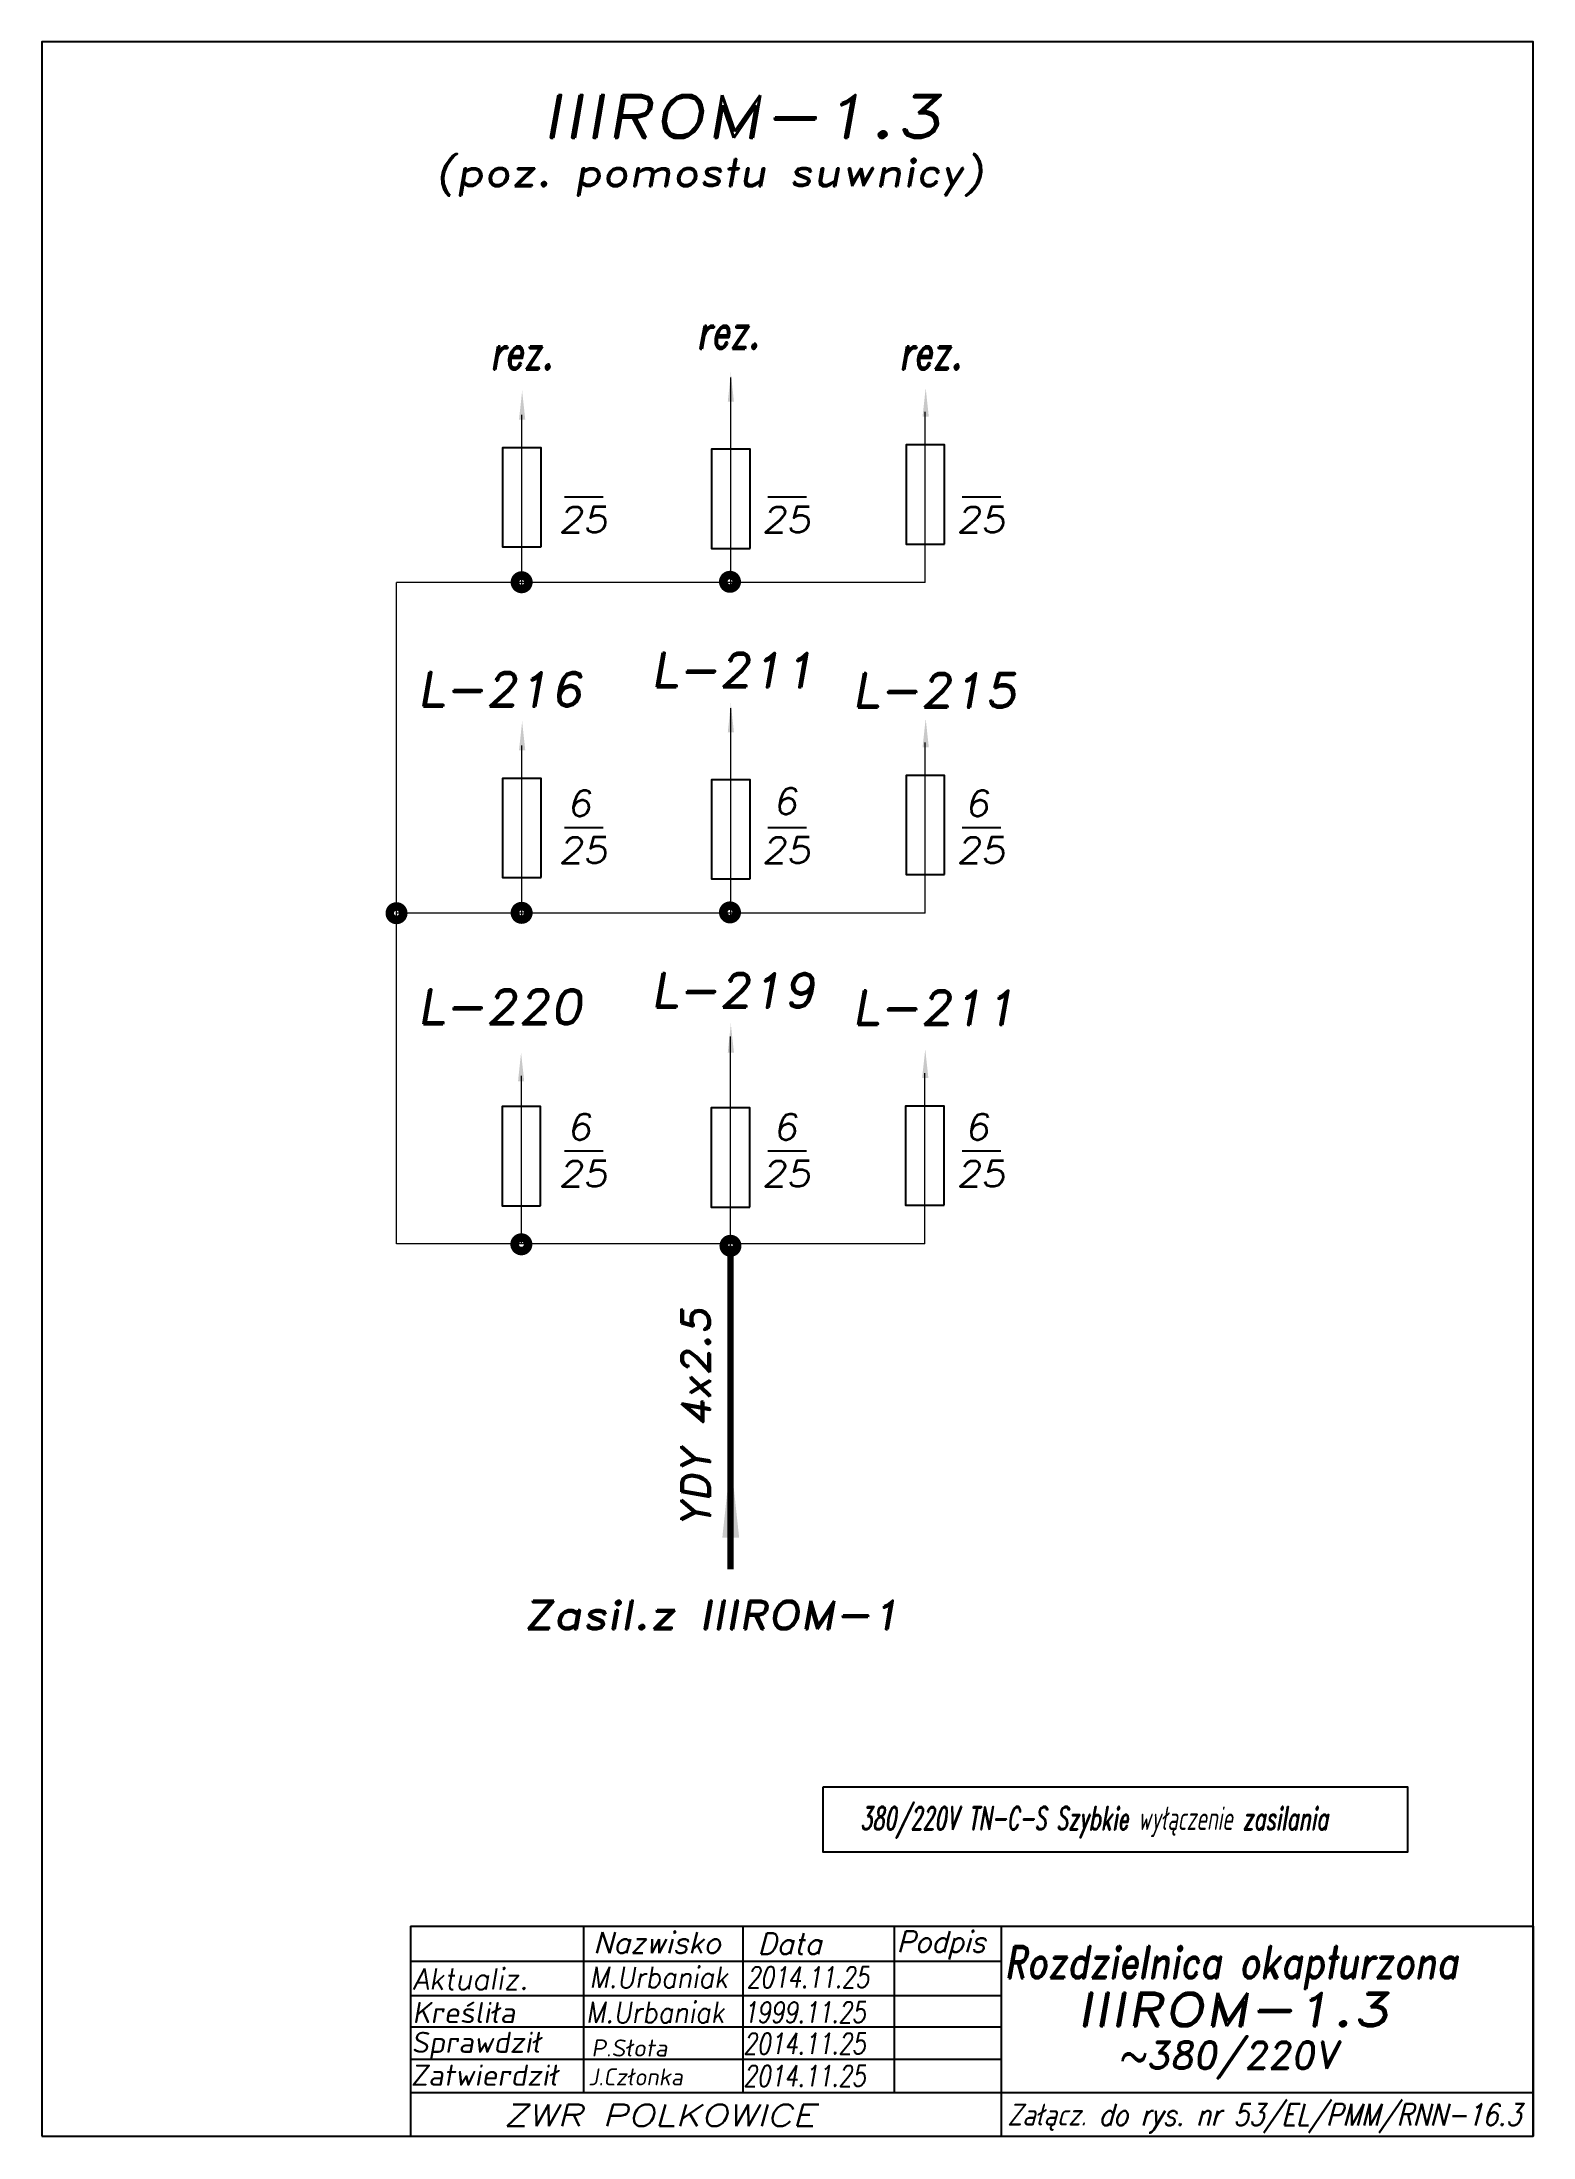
# Model space of a CAD drawing. Header units: millimetres. Extents: x 0 to 210, y 0 to 295.
import ezdxf
from ezdxf.enums import TextEntityAlignment as Align

# ---------------------------------------------------------------- set-up
doc = ezdxf.new("R2010")
doc.units = ezdxf.units.MM
doc.layers.add('LINIE', color=4, linetype='Continuous')
doc.styles.add('ROMAND', font='romand')
doc.styles.add('ROMANS', font='romans', dxfattribs={"width": 0.8, "oblique": 15, "height": 3.5})

msp = doc.modelspace()

# ---------------------------------------------------------------- linework, layer by layer
at = {"color": 7, "lineweight": 18}
for p, q in [((97.03, 218.22), (97.03, 247.72)), ((67.58, 218.43), (67.58, 242.47)), ((124.41, 218.84), (124.41, 242.88)), ((124.41, 218.84), (49.94, 218.84)), ((49.94, 172.27), (49.94, 218.84)), ((97.03, 171.65), (97.03, 201.15)), ((67.58, 171.86), (67.58, 195.9)), ((124.41, 172.27), (124.41, 196.31)), ((124.41, 172.27), (49.94, 172.27)), ((49.94, 125.7), (49.94, 172.27)), ((96.97, 125.42), (96.97, 154.92)), ((67.52, 125.63), (67.52, 149.38)), ((124.35, 125.7), (124.35, 149.74)), ((124.35, 125.7), (49.94, 125.7))]:
    msp.add_line(p, q, dxfattribs=at)
at = {"color": 7}
for p, q in [((73.6, 230.92), (79.03, 230.92)), ((102.22, 230.92), (107.66, 230.92)), ((129.62, 230.92), (135.06, 230.92)), ((73.6, 184.35), (79.03, 184.35)), ((102.22, 184.35), (107.66, 184.35)), ((129.62, 184.35), (135.06, 184.35)), ((73.6, 138.78), (79.03, 138.78)), ((102.22, 138.78), (107.66, 138.78)), ((129.62, 138.78), (135.06, 138.78)), ((98.72, 29.57), (98.72, 6.17)), ((120, 29.57), (120, 6.17)), ((51.9, 24.64), (135.11, 24.64)), ((51.9, 19.83), (135.11, 19.83)), ((51.9, 15.38), (135.11, 15.38)), ((51.9, 10.84), (135.11, 10.84))]:
    msp.add_line(p, q, dxfattribs=at)
for points in [[(0, 0), (210, 0), (210, 295), (0, 295)], [(110, 49.22), (192.31, 49.22), (192.31, 40), (110, 40)]]:
    msp.add_lwpolyline(points, close=True)
for points in [[(70.3, 223.86), (70.3, 237.83), (64.86, 237.83), (64.86, 223.86)], [(99.75, 223.66), (99.75, 237.63), (94.31, 237.63), (94.31, 223.66)], [(127.12, 224.27), (127.12, 238.25), (121.69, 238.25), (121.69, 224.27)], [(70.3, 177.29), (70.3, 191.26), (64.86, 191.26), (64.86, 177.29)], [(99.75, 177.09), (99.75, 191.06), (94.31, 191.06), (94.31, 177.09)], [(127.12, 177.7), (127.12, 191.67), (121.69, 191.67), (121.69, 177.7)], [(70.23, 131.06), (70.23, 145.03), (64.8, 145.03), (64.8, 131.06)], [(99.68, 130.86), (99.68, 144.83), (94.25, 144.83), (94.25, 130.86)], [(127.06, 131.13), (127.06, 145.1), (121.63, 145.1), (121.63, 131.13)]]:
    msp.add_lwpolyline(points, close=True, dxfattribs=at)
at = {"color": 7, "const_width": 1.2}
for points in [[(68.51, 218.89, 1), (66.61, 218.89, 1)], [(97.85, 218.95, 1), (95.95, 218.95, 1)], [(50.89, 172.27, 1), (48.99, 172.27, 1)], [(68.51, 172.32, 1), (66.61, 172.32, 1)], [(97.85, 172.38, 1), (95.95, 172.38, 1)], [(68.47, 125.63, 1), (66.57, 125.63, 1)], [(97.92, 125.42, 1), (96.02, 125.42, 1)]]:
    msp.add_lwpolyline(points, format="xyb", close=True, dxfattribs=at)
at = {"color": 7, "const_width": 0.88}
for points in [[(96.97, 125.42), (96.97, 110.91)], [(96.97, 110.91), (96.97, 79.83)]]:
    msp.add_lwpolyline(points, dxfattribs=at)
at = {"color": 7}
for points in [[(97.01, 248.44), (97.03, 248.44), (97.46, 244.31), (96.59, 244.31)], [(67.62, 245.93), (67.64, 245.93), (68.07, 241.8), (67.19, 241.8)], [(124.45, 246.35), (124.47, 246.34), (124.9, 242.21), (124.02, 242.21)], [(97.01, 201.87), (97.03, 201.87), (97.46, 197.74), (96.59, 197.74)], [(67.62, 199.36), (67.64, 199.36), (68.07, 195.23), (67.19, 195.23)], [(124.45, 199.78), (124.47, 199.77), (124.9, 195.64), (124.02, 195.64)], [(97.01, 156.76), (97.03, 156.76), (97.46, 152.63), (96.59, 152.63)], [(67.47, 152.74), (67.49, 152.73), (67.92, 148.6), (67.05, 148.6)], [(124.39, 153.21), (124.41, 153.2), (124.84, 149.07), (123.96, 149.07)], [(96.98, 95.52), (97.03, 95.5), (98.19, 84.32), (95.82, 84.32)]]:
    msp.add_solid(points, dxfattribs=at)
at = {"layer": 'LINIE', "color": 7}
for p, q in [((51.9, 29.57), (210, 29.57)), ((51.9, 29.57), (51.9, 0)), ((76.29, 29.57), (76.29, 6.17)), ((135.11, 29.57), (135.11, -0.13)), ((210, 29.57), (210, 0)), ((51.9, 6.17), (210, 6.17)), ((51.9, 0), (210, 0))]:
    msp.add_line(p, q, dxfattribs=at)

# ---------------------------------------------------------------- texts
at = {"color": 7}
for s, height, style, oblique, width, p in [('IIIROM-1.3', 6, 'ROMAND', 10, 1.3, (70.35, 281.51)), ('(poz. pomostu suwnicy)', 3.85, 'ROMAND', 10, 1.2, (55.5, 274.67)), ('rez.', 4.84, 'ROMAND', 10, 0.7, (92.19, 251.78)), ('rez.', 4.84, 'ROMAND', 10, 0.7, (63.11, 248.87)), ('rez.', 4.84, 'ROMAND', 10, 0.7, (120.7, 248.87)), ('25', 3.63, 'ROMANS', 10, 1.1, (72.77, 225.9)), ('25', 3.63, 'ROMANS', 10, 1.1, (101.4, 225.9)), ('25', 3.63, 'ROMANS', 10, 1.1, (128.8, 225.9)), ('L-211', 4.84, 'ROMAND', 10, 1.1, (85.69, 204.1)), ('L-216', 4.84, 'ROMAND', 10, 1.1, (52.83, 201.38)), ('L-215', 4.84, 'ROMAND', 10, 1.1, (114.02, 201.24)), ('6', 3.63, 'ROMANS', 10, 1.1, (73.94, 185.93)), ('6', 3.63, 'ROMANS', 10, 1.1, (102.96, 186.23)), ('6', 3.63, 'ROMANS', 10, 1.1, (129.96, 185.93)), ('25', 3.63, 'ROMANS', 10, 1.1, (72.77, 179.33)), ('25', 3.63, 'ROMANS', 10, 1.1, (101.4, 179.33)), ('25', 3.63, 'ROMANS', 10, 1.1, (128.8, 179.33)), ('L-219', 4.84, 'ROMAND', 10, 1.1, (85.69, 158.97)), ('L-220', 4.84, 'ROMAND', 10, 1.1, (52.83, 156.66)), ('L-211', 4.84, 'ROMAND', 10, 1.1, (114.02, 156.53)), ('6', 3.63, 'ROMANS', 10, 1.1, (73.94, 140.35)), ('6', 3.63, 'ROMANS', 10, 1.1, (102.96, 140.35)), ('6', 3.63, 'ROMANS', 10, 1.1, (129.96, 140.35)), ('25', 3.63, 'ROMANS', 10, 1.1, (72.77, 133.75)), ('25', 3.63, 'ROMANS', 10, 1.1, (101.4, 133.75)), ('25', 3.63, 'ROMANS', 10, 1.1, (128.8, 133.75)), ('Zasil.z IIIROM-1', 4, 'ROMAND', 10, 1.2, (67.87, 71.42)), ('380/220V TN-C-S Szybkie wyłączenie zasilania', 3.3, 'ROMAND', 10, 0.6, (115.24, 43.13)), ('Podpis', 2.97, 'ROMANS', 15, 0.95, (120.4, 25.9)), ('Rozdzielnica okapturzona', 4.5, 'ROMAND', 10, 0.8, (135.57, 22.25)), ('M.Urbaniak', 2.97, 'ROMANS', 10, 0.9, (77.1, 20.89)), ('2014.11.25', 2.97, 'ROMANS', 10, 0.75, (99.27, 20.89)), ('M.Urbaniak', 2.97, 'ROMANS', 10, 0.9, (76.62, 15.96)), ('1999.11.25', 2.97, 'ROMANS', 10, 0.75, (98.79, 15.96)), ('  IIIROM-1.3', 4.68, 'ROMAND', 10, 1.3, (137.41, 15.5)), ('2014.11.25', 2.97, 'ROMANS', 10, 0.75, (98.79, 11.56)), ('J.Członka', 2.406, 'ROMANS', 10, 0.95, (76.93, 7.15)), ('2014.11.25', 2.97, 'ROMANS', 10, 0.75, (98.79, 7)), ('ZWR POLKOWICE', 3.078, 'ROMANS', 15, 1.3, (65.03, 1.4))]:
    msp.add_text(s, height=height, dxfattribs=dict(at, style=style, oblique=oblique, width=width)).set_placement(p)
at = {"color": 7, "style": 'ROMAND', "oblique": 10, "width": 1.1}
msp.add_text('YDY 4x2.5', height=4, rotation=90, dxfattribs=at).set_placement((94.07, 85.73))
at = {"color": 7}
for s, height, style, oblique, p in [('Nazwisko', 2.97, 'ROMANS', 15, (77.63, 25.79)), ('Data', 2.97, 'ROMANS', 15, (100.77, 25.62)), ('Aktualiz.', 2.97, 'ROMANS', 10, (52.19, 20.64)), ('Kreśliła', 2.97, 'ROMANS', 10, (52.19, 15.93)), ('Sprawdził', 2.97, 'ROMANS', 10, (52.04, 11.74)), ('P.Słota', 2.406, 'ROMANS', 10, (77.38, 11.22)), (' ~380/220V', 3.87, 'ROMAND', 10, (148.88, 9.47)), ('Zatwierdził', 2.97, 'ROMANS', 10, (51.94, 7.11))]:
    msp.add_text(s, height=height, dxfattribs=dict(at, style=style, oblique=oblique)).set_placement(p)
at = {"color": 7, "style": 'ROMANS', "oblique": 15, "width": 0.712704}
msp.add_text('Załącz. do rys. nr 53/EL/PMM/RNN-16.3', height=3.078, dxfattribs=at).set_placement((135.94, 1.5), (208.33, 1.5), align=Align.FIT)

doc.saveas('drawing.dxf')
